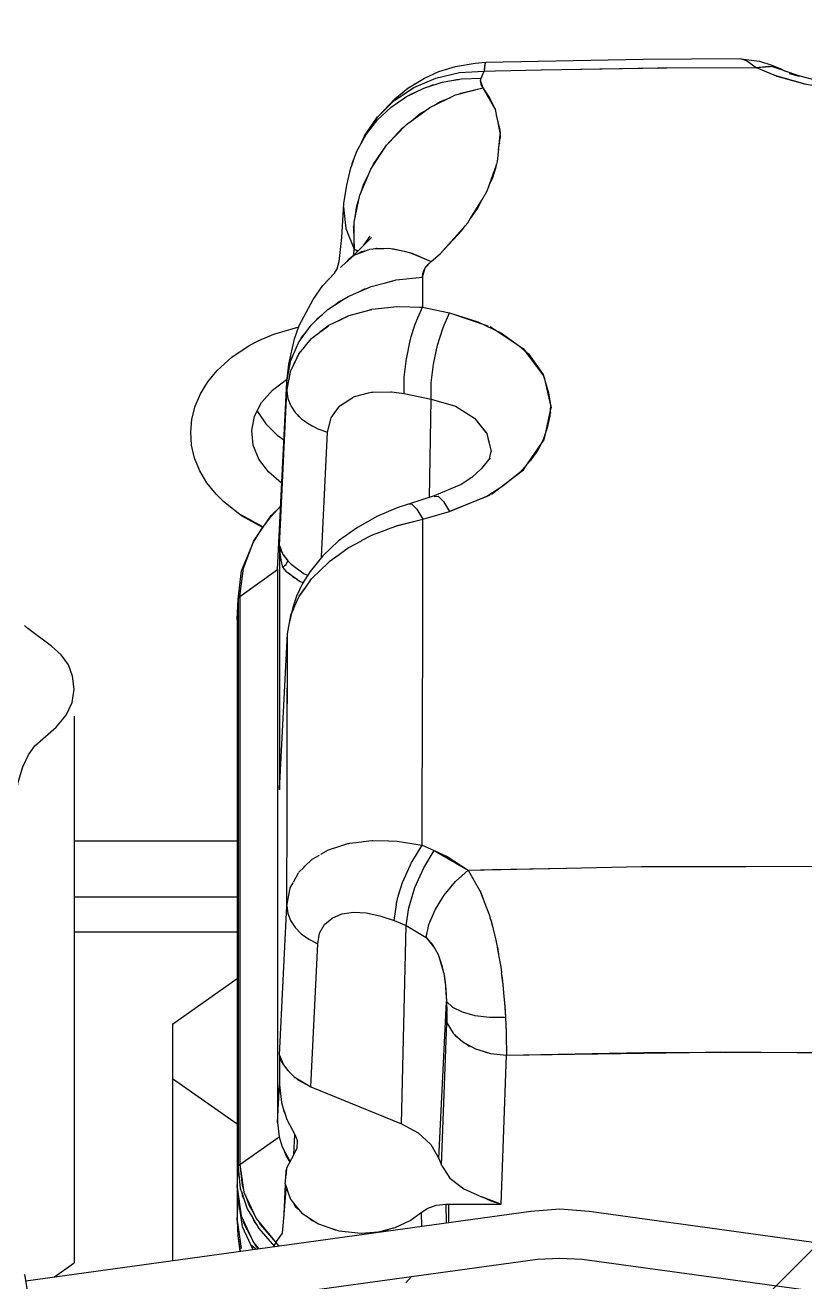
# Model space of a CAD drawing. Header units: millimetres. Extents: x 1084702 to 1166801, y 36632 to 124519.
# Drawn here: x 1102825.6 to 1102951.7, y 50461.6 to 50664.9 of the extents above; entities that cross this region are included whole.
import ezdxf

# ---------------------------------------------------------------- set-up
doc = ezdxf.new("R2010")
doc.units = ezdxf.units.MM
doc.header["$LTSCALE"] = 250
doc.layers.get('0').update_dxf_attribs({"color": 255})
doc.layers.add('%posline', color=240, linetype='Continuous')
doc.layers.add('%symbol', color=1, linetype='Continuous')
doc.styles.add('ROMANS', font='ROMANS.shx', dxfattribs={"height": 100})
doc.dimstyles.new('dott', dxfattribs={"dimscale": 100, "dimtxt": 150, "dimasz": 0.01, "dimexe": 0.5, "dimexo": 1, "dimgap": 1, "dimtad": 1, "dimdsep": 46, "dimtxsty": 'ROMANS', "dimcen": 1.5, "dimclrd": 1, "dimclre": 1, "dimclrt": 2, "dimazin": 2, "dimtfac": 1, "dimtmove": 2, "dimatfit": 3, "dimldrblk": 'DOT', "dimfxl": 1, "dimtvp": 100, "dimtolj": 1, "dimarcsym": 0})

# ---------------------------------------------------------------- blocks, each defined once
blk = doc.blocks.new('_Dot')
at = {"color": 0, "linetype": 'ByBlock', "lineweight": -2}
blk.add_line((-0.5, 0), (-1, 0), dxfattribs=at)
at = {"color": 0, "linetype": 'ByBlock', "const_width": 0.5}
blk.add_lwpolyline([(-0.25, 0, 1), (0.25, 0, 1)], format="xyb", close=True, dxfattribs=at)
blk = doc.blocks.new('GENERATOR-BORDE')
for p, q in [((-1943.95, 527.52), (-1943.87, 528.52)), ((-1943.95, 527.52), (-1943.89, 528.42)), ((-1943.89, 528.42), (-1943.87, 528.52)), ((-1943.87, 528.52), (-1943.86, 528.63)), ((-1943.86, 528.63), (-1943.75, 528.97)), ((-1943.85, 528.69), (-1943.81, 528.9)), ((-1943.81, 528.9), (-1943.77, 528.91)), ((-1943.75, 528.97), (-1918.31, 529.46)), ((-1918.31, 529.46), (-1902.66, 529.55)), ((-1902.66, 529.55), (-1901.91, 529.32)), ((-1902.54, 529.52), (-1899.52, 529.14)), ((-1901.92, 529.32), (-1901.65, 529.24)), ((-1901.91, 529.31), (-1901.6, 529.22)), ((-1901.65, 529.24), (-1901.62, 529.22)), ((-1901.6, 529.22), (-1900.07, 528.1)), ((-1899.52, 529.14), (-1897.52, 528.46)), ((-1897.52, 528.46), (-1896.18, 527.94)), ((-1955.37, 524.86), (-1951.82, 526.39)), ((-1955.37, 524.86), (-1951.83, 526.38)), ((-1951.82, 526.39), (-1947.99, 527.27)), ((-1951.82, 526.39), (-1951.81, 526.39)), ((-1951.81, 526.39), (-1947.99, 527.28)), ((-1947.99, 527.27), (-1944.02, 527.49)), ((-1947.99, 527.28), (-1944.08, 527.49)), ((-1947.99, 527.28), (-1947.99, 527.28)), ((-1947.71, 526.25), (-1944.52, 526.36)), ((-1944.64, 525.84), (-1944.52, 526.36)), ((-1944.64, 525.88), (-1944.52, 526.36)), ((-1944.52, 526.36), (-1944.02, 527.5)), ((-1944.52, 526.36), (-1944.02, 527.49)), ((-1944.04, 527.49), (-1944.02, 527.5)), ((-1944.02, 527.49), (-1943.95, 527.52)), ((-1944.02, 527.49), (-1943.95, 527.52)), ((-1943.95, 527.52), (-1942.18, 527.56)), ((-1942.18, 527.56), (-1934.8, 527.69)), ((-1934.83, 527.69), (-1918.39, 528)), ((-1934.66, 527.69), (-1915.97, 528.02)), ((-1918.39, 528), (-1915.92, 528.02)), ((-1915.95, 528.02), (-1914.47, 528.04)), ((-1914.47, 528.04), (-1900.07, 528.1)), ((-1900.15, 528.16), (-1900.07, 528.1)), ((-1900.07, 528.1), (-1898.06, 528.33)), ((-1900.07, 528.1), (-1897.1, 526.85)), ((-1900.06, 528.1), (-1900.06, 528.1)), ((-1900.06, 528.1), (-1896.91, 526.79)), ((-1900.05, 528.1), (-1897.79, 528.27)), ((-1898.06, 528.33), (-1897.79, 528.27)), ((-1897.79, 528.27), (-1897.57, 528.29)), ((-1897.57, 528.29), (-1897.12, 528.13)), ((-1897.12, 528.13), (-1895.69, 527.65)), ((-1897.12, 528.13), (-1896.18, 527.94)), ((-1897.1, 526.85), (-1892.17, 525.43)), ((-1896.88, 526.78), (-1896.69, 526.7)), ((-1896.69, 526.7), (-1892.25, 525.44)), ((-1896.18, 527.94), (-1895.69, 527.65)), ((-1895.69, 527.65), (-1895.33, 527.52)), ((-1894.7, 527.1), (-1893.08, 526.68)), ((-1958.55, 522.74), (-1955.38, 524.86)), ((-1958.54, 522.75), (-1955.37, 524.86)), ((-1956.56, 523.4), (-1953.79, 524.76)), ((-1955.37, 524.86), (-1955.37, 524.86)), ((-1953.79, 524.76), (-1950.83, 525.71)), ((-1952.9, 525.04), (-1952.33, 525.28)), ((-1952.33, 525.28), (-1951.72, 525.42)), ((-1950.83, 525.71), (-1947.71, 526.25)), ((-1949.27, 525.98), (-1948.5, 526.15)), ((-1948.64, 523.65), (-1944.26, 524.82)), ((-1948.5, 526.15), (-1948.16, 526.17)), ((-1947.78, 523.95), (-1944.26, 524.82)), ((-1945.13, 524.6), (-1945.04, 524.61)), ((-1944.64, 525.88), (-1944.26, 524.82)), ((-1944.64, 525.84), (-1944.55, 525.32)), ((-1944.55, 525.32), (-1944.26, 524.82)), ((-1944.26, 524.82), (-1943.14, 523.16)), ((-1944.26, 524.82), (-1942.36, 521.53)), ((-1944.17, 524.67), (-1944.16, 524.67)), ((-1944.03, 524.43), (-1944.01, 524.46)), ((-1892.25, 525.44), (-1890.97, 525.23)), ((-1961.24, 520.1), (-1958.55, 522.74)), ((-1961.24, 520.1), (-1958.55, 522.74)), ((-1959.06, 521.68), (-1956.56, 523.4)), ((-1958.55, 522.74), (-1958.54, 522.75)), ((-1956.16, 523.6), (-1955.89, 523.78)), ((-1955.89, 523.78), (-1955.18, 524.08)), ((-1952.81, 521.64), (-1948.64, 523.65)), ((-1952.14, 521.96), (-1951.18, 522.54)), ((-1951.18, 522.54), (-1949.48, 523.25)), ((-1950.99, 522.62), (-1950.52, 522.74)), ((-1948.26, 523.75), (-1947.78, 523.95)), ((-1943.16, 523.2), (-1943.14, 522.89)), ((-1943.14, 523.16), (-1942.39, 521.66)), ((-1943.1, 522.8), (-1942.96, 522.81)), ((-1943.1, 522.8), (-1942.96, 522.81)), ((-1961.26, 519.62), (-1959.06, 521.68)), ((-1956.59, 518.89), (-1952.81, 521.64)), ((-1955.83, 519.44), (-1954.37, 520.63)), ((-1954.37, 520.63), (-1953.41, 521.2)), ((-1954.25, 520.7), (-1953.95, 520.81)), ((-1942.39, 521.66), (-1942.35, 521.48)), ((-1942.34, 521.5), (-1942.26, 521.36)), ((-1942.26, 521.36), (-1942.02, 520.18)), ((-1942.07, 520.35), (-1941.5, 517.99)), ((-1963.37, 517.01), (-1961.24, 520.1)), ((-1963.37, 517.02), (-1961.25, 520.09)), ((-1963.37, 517.02), (-1961.43, 519.83)), ((-1963.1, 517.26), (-1961.26, 519.62)), ((-1962.18, 518.44), (-1961.75, 519.05)), ((-1961.75, 519.05), (-1961.52, 519.28)), ((-1961.24, 520.1), (-1961.24, 520.1)), ((-1959.82, 515.51), (-1956.59, 518.89)), ((-1959.82, 515.51), (-1957.28, 518.26)), ((-1957.28, 518.26), (-1956.86, 518.6)), ((-1941.93, 519.74), (-1941.47, 517.55)), ((-1964.12, 515.44), (-1963.1, 517.26)), ((-1963.88, 515.99), (-1963.37, 517.01)), ((-1963.88, 515.99), (-1963.54, 516.48)), ((-1963.84, 515.94), (-1963.72, 516.22)), ((-1963.84, 515.93), (-1963.72, 516.22)), ((-1963.37, 517.01), (-1963.37, 517.02)), ((-1941.68, 514.77), (-1941.41, 516.68)), ((-1941.63, 515.08), (-1941.44, 517.19)), ((-1941.5, 517.99), (-1941.46, 517.42)), ((-1941.45, 517.46), (-1941.43, 517.36)), ((-1941.45, 517.27), (-1941.41, 516.68)), ((-1941.44, 517.25), (-1941.43, 517.36)), ((-1965.07, 513.26), (-1964.55, 514.66)), ((-1964.55, 514.66), (-1964.12, 515.44)), ((-1964.12, 515.44), (-1963.88, 515.99)), ((-1962.37, 511.64), (-1959.82, 515.51)), ((-1961.92, 512.44), (-1959.82, 515.51)), ((-1941.84, 512.87), (-1941.65, 514.86)), ((-1941.56, 515.85), (-1941.54, 515.74)), ((-1965.58, 511.86), (-1965.44, 512.26)), ((-1965.44, 512.26), (-1965.07, 513.24)), ((-1965.44, 512.26), (-1965.37, 512.57)), ((-1965.37, 512.57), (-1965.07, 513.26)), ((-1962.15, 511.97), (-1961.92, 512.44)), ((-1943.1, 509.33), (-1942.02, 512.35)), ((-1942.07, 512.05), (-1942.01, 512.47)), ((-1941.99, 512.44), (-1941.84, 512.87)), ((-1964.14, 507.43), (-1962.37, 511.64)), ((-1963.53, 509.14), (-1962.73, 510.79)), ((-1943.24, 509.04), (-1942.63, 510.3)), ((-1942.63, 510.3), (-1942.07, 512.05)), ((-1963.86, 508.11), (-1963.53, 509.14)), ((-1943.57, 508.02), (-1943.18, 509.11)), ((-1965.05, 503.07), (-1964.14, 507.43)), ((-1964.61, 505.7), (-1964.29, 506.73)), ((-1946.16, 503.8), (-1944.42, 506.64)), ((-1945.03, 505.37), (-1944.4, 506.67)), ((-1944.4, 506.66), (-1943.57, 508.02)), ((-1966.78, 505.5), (-1966.78, 505.51)), ((-1966.78, 505.5), (-1966.78, 505.5)), ((-1966.78, 505.5), (-1966.41, 502.07)), ((-1966.78, 505.5), (-1966.78, 505.5)), ((-1966.78, 505.5), (-1966.41, 502.06)), ((-1964.87, 503.94), (-1964.61, 505.7)), ((-1946.25, 503.68), (-1945.03, 505.37)), ((-1966.48, 502.7), (-1966.48, 502.7)), ((-1966.41, 502.07), (-1966.41, 502.06)), ((-1966.41, 502.06), (-1965.06, 498.73)), ((-1966.41, 502.06), (-1965.06, 498.73)), ((-1965.13, 502.2), (-1965.05, 502.7)), ((-1965.13, 502.2), (-1965.06, 498.73)), ((-1965.06, 498.73), (-1965.05, 503.07)), ((-1951.13, 497.94), (-1946.67, 502.97)), ((-1947.66, 501.69), (-1947.1, 502.48)), ((-1946.67, 502.97), (-1946.21, 503.71)), ((-1963.48, 499.37), (-1962.48, 500.8)), ((-1963.48, 499.37), (-1962.25, 500.61)), ((-1951.13, 497.94), (-1947.66, 501.69)), ((-1965.11, 497.75), (-1965.06, 498.73)), ((-1965.11, 497.75), (-1965.06, 498.73)), ((-1965.06, 498.73), (-1964.46, 498.37)), ((-1965.06, 498.73), (-1964.41, 498.42)), ((-1965.03, 497.73), (-1964.48, 497.95)), ((-1964.96, 497.87), (-1963.48, 499.37)), ((-1964.48, 497.95), (-1963.03, 498.51)), ((-1964.48, 497.95), (-1963.82, 498.33)), ((-1963.82, 498.33), (-1963.03, 498.51)), ((-1963.69, 498.25), (-1963.63, 498.37)), ((-1963.35, 498.39), (-1963.34, 498.44)), ((-1963.03, 498.51), (-1962.49, 498.72)), ((-1962.49, 498.72), (-1961.99, 498.75)), ((-1961.99, 498.75), (-1961.41, 498.88)), ((-1961.99, 498.75), (-1960.24, 498.84)), ((-1961.61, 498.84), (-1961.54, 498.77)), ((-1961.52, 498.86), (-1961.42, 498.78)), ((-1961.41, 498.88), (-1960.24, 498.84)), ((-1960.26, 498.84), (-1960.26, 498.84)), ((-1960.24, 498.84), (-1959.48, 498.88)), ((-1959.48, 498.88), (-1959.1, 498.8)), ((-1959.1, 498.8), (-1956.98, 498.37)), ((-1959.1, 498.8), (-1958.68, 498.79)), ((-1958.87, 498.76), (-1958.79, 498.79)), ((-1958.68, 498.79), (-1956.98, 498.37)), ((-1956.98, 498.37), (-1956.14, 498.2)), ((-1956.14, 498.2), (-1955.94, 498.12)), ((-1955.94, 498.12), (-1952.61, 496.71)), ((-1955.94, 498.12), (-1955.71, 498.06)), ((-1955.71, 498.06), (-1952.61, 496.71)), ((-1952.61, 496.71), (-1951.13, 497.94)), ((-1952.61, 496.71), (-1951.13, 497.94)), ((-1967.27, 495.73), (-1967.01, 495.96)), ((-1967.01, 495.96), (-1965.03, 497.73)), ((-1966.42, 496.49), (-1965.84, 497.15)), ((-1965.84, 497.15), (-1964.96, 497.87)), ((-1965.84, 497.15), (-1965.37, 497.43)), ((-1953.54, 495.7), (-1952.61, 496.71)), ((-1953.49, 495.78), (-1953.1, 496.27)), ((-1953.1, 496.27), (-1952.61, 496.71)), ((-1958.24, 493.74), (-1954.01, 494.2)), ((-1954.01, 494.2), (-1953.57, 495.67)), ((-1954.01, 494.2), (-1953.95, 494.74)), ((-1954.01, 494.2), (-1953.99, 489.31)), ((-1954.01, 494.2), (-1953.99, 489.31)), ((-1953.95, 494.74), (-1953.78, 495.27)), ((-1953.86, 495.01), (-1953.78, 494.97)), ((-1953.86, 495.01), (-1953.78, 494.97)), ((-1953.78, 495.27), (-1953.49, 495.78)), ((-1953.57, 495.67), (-1953.54, 495.7)), ((-1964.42, 491.77), (-1962.87, 492.43)), ((-1964.42, 491.77), (-1963.39, 492.28)), ((-1963.39, 492.28), (-1962.87, 492.43)), ((-1962.87, 492.43), (-1962.29, 492.68)), ((-1962.29, 492.68), (-1959.97, 493.28)), ((-1959.97, 493.28), (-1958.55, 493.65)), ((-1959.97, 493.28), (-1958.83, 493.62)), ((-1958.83, 493.62), (-1958.55, 493.65)), ((-1958.55, 493.65), (-1958.24, 493.74)), ((-1968.22, 489.67), (-1966.8, 490.58)), ((-1968.22, 489.66), (-1967.48, 490.24)), ((-1967.48, 490.24), (-1966.79, 490.58)), ((-1966.8, 490.58), (-1966.01, 491.08)), ((-1966.01, 491.08), (-1964.42, 491.77)), ((-1971.35, 487.06), (-1970.17, 488.15)), ((-1970.91, 487.58), (-1970.17, 488.15)), ((-1970.17, 488.15), (-1969.29, 488.98)), ((-1969.29, 488.98), (-1968.22, 489.67)), ((-1967.49, 487.19), (-1966, 487.92)), ((-1967.31, 487.28), (-1965.93, 487.93)), ((-1966, 487.92), (-1965.93, 487.94)), ((-1965.93, 487.94), (-1965.86, 487.97)), ((-1965.86, 487.97), (-1963.83, 488.53)), ((-1963.84, 488.53), (-1962.27, 488.97)), ((-1963.71, 488.56), (-1962.21, 488.98)), ((-1962.27, 488.97), (-1962.21, 488.98)), ((-1962.21, 488.98), (-1962.16, 488.99)), ((-1962.16, 488.99), (-1959.61, 489.28)), ((-1959.61, 489.28), (-1958.22, 489.44)), ((-1959.55, 489.29), (-1958.19, 489.44)), ((-1958.22, 489.44), (-1958.19, 489.44)), ((-1958.19, 489.44), (-1958.16, 489.44)), ((-1958.16, 489.44), (-1953.99, 489.31)), ((-1954.92, 487.22), (-1953.99, 489.31)), ((-1954.41, 489.32), (-1953.99, 489.31)), ((-1953.99, 489.31), (-1949.61, 488.4)), ((-1953.99, 489.31), (-1949.61, 488.4)), ((-1950.66, 486.07), (-1949.61, 488.4)), ((-1950.66, 486.07), (-1949.61, 488.4)), ((-1949.61, 488.4), (-1943.45, 486.34)), ((-1972.87, 485.23), (-1972, 486.45)), ((-1972, 486.45), (-1971.35, 487.06)), ((-1971.35, 487.06), (-1970.91, 487.58)), ((-1970.62, 485.27), (-1969.28, 486.31)), ((-1970.42, 485.42), (-1969.21, 486.34)), ((-1969.28, 486.31), (-1969.2, 486.35)), ((-1969.21, 486.35), (-1969.14, 486.4)), ((-1969.14, 486.4), (-1967.43, 487.22)), ((-1966.83, 487.51), (-1966.81, 487.52)), ((-1966.83, 487.51), (-1966.81, 487.52)), ((-1955.8, 484.53), (-1955.44, 485.8)), ((-1955.44, 485.8), (-1955.16, 486.56)), ((-1955.16, 486.56), (-1955.03, 486.97)), ((-1955.03, 486.97), (-1954.92, 487.22)), ((-1951.56, 483.21), (-1950.66, 486.07)), ((-1951.56, 483.21), (-1950.66, 486.07)), ((-1943.08, 486.21), (-1942.96, 486.17)), ((-1942.96, 486.17), (-1942.94, 486.16)), ((-1942.87, 486.11), (-1937.71, 482.65)), ((-1974.04, 483.59), (-1973.72, 484.04)), ((-1973.72, 484.04), (-1972.87, 485.23)), ((-1973.72, 484.04), (-1973.53, 484.44)), ((-1973.53, 484.44), (-1972.87, 485.23)), ((-1973.13, 482.81), (-1971.99, 484.22)), ((-1972.97, 483.01), (-1971.94, 484.25)), ((-1971.99, 484.22), (-1971.93, 484.26)), ((-1971.93, 484.26), (-1971.89, 484.32)), ((-1971.89, 484.32), (-1970.57, 485.31)), ((-1956.54, 481.21), (-1955.97, 483.94)), ((-1955.97, 483.94), (-1955.93, 484.12)), ((-1955.93, 484.12), (-1955.8, 484.53)), ((-1975.26, 480.73), (-1974.8, 481.82)), ((-1975.22, 480.95), (-1974.8, 481.82)), ((-1974.87, 479.89), (-1974.04, 481.7)), ((-1974.8, 481.82), (-1974.04, 483.59)), ((-1974.79, 480.07), (-1974.01, 481.74)), ((-1974.04, 481.7), (-1974, 481.74)), ((-1974, 481.74), (-1973.98, 481.79)), ((-1973.98, 481.79), (-1973.09, 482.86)), ((-1952.22, 480.13), (-1951.56, 483.21)), ((-1952.22, 480.13), (-1951.56, 483.21)), ((-1938.29, 483.04), (-1936.88, 481.79)), ((-1937.71, 482.65), (-1937.45, 482.31)), ((-1937.44, 482.28), (-1934.43, 478.25)), ((-1937.06, 481.78), (-1936.87, 481.78)), ((-1937.06, 481.78), (-1936.87, 481.78)), ((-1936.88, 481.79), (-1934.5, 478.44)), ((-1975.91, 477.26), (-1975.36, 480.49)), ((-1975.91, 477.26), (-1975.62, 480.1)), ((-1975.36, 480.49), (-1975.26, 480.73)), ((-1975.34, 478.91), (-1974.85, 479.94)), ((-1975.26, 480.73), (-1975.22, 480.95)), ((-1956.88, 478.45), (-1956.63, 480.6)), ((-1956.63, 480.6), (-1956.58, 481.03)), ((-1956.58, 481.03), (-1956.54, 481.21)), ((-1952.58, 477.12), (-1952.22, 480.13)), ((-1952.58, 477.12), (-1952.22, 480.13)), ((-1975.9, 475.77), (-1975.35, 478.87)), ((-1975.9, 475.77), (-1975.36, 478.85)), ((-1975.36, 478.85), (-1975.35, 478.87)), ((-1975.35, 478.88), (-1975.34, 478.91)), ((-1956.94, 475.37), (-1956.93, 477.73)), ((-1956.93, 478.01), (-1956.88, 478.45)), ((-1956.93, 477.73), (-1956.93, 478.01)), ((-1934.5, 478.44), (-1934.43, 478.25)), ((-1934.43, 478.25), (-1934.35, 478.14)), ((-1934.35, 478.14), (-1934.27, 477.78)), ((-1934.26, 477.75), (-1933.33, 473.63)), ((-1977.41, 446.89), (-1975.91, 477.26)), ((-1977.41, 446.89), (-1975.91, 477.26)), ((-1977.11, 450.77), (-1975.9, 475.77)), ((-1977.11, 450.77), (-1975.9, 475.77)), ((-1975.91, 477.26), (-1975.9, 475.77)), ((-1975.91, 477.26), (-1975.9, 475.77)), ((-1975.9, 475.77), (-1975.75, 474.57)), ((-1962.7, 475.49), (-1962.31, 475.59)), ((-1962.31, 475.59), (-1962.02, 475.6)), ((-1962.02, 475.6), (-1959.13, 475.67)), ((-1959.13, 475.67), (-1959.02, 475.67)), ((-1959.02, 475.67), (-1956.94, 475.37)), ((-1952.6, 474.48), (-1952.58, 477.12)), ((-1952.6, 474.48), (-1952.58, 477.12)), ((-1933.83, 475.83), (-1933.62, 475.83)), ((-1933.83, 475.83), (-1933.62, 475.83)), ((-1975.75, 474.57), (-1975.3, 473.39)), ((-1975.48, 473.86), (-1975.44, 473.68)), ((-1975.44, 473.68), (-1975.37, 473.59)), ((-1967.21, 473.48), (-1965.27, 474.73)), ((-1965.27, 474.73), (-1965.15, 474.81)), ((-1965.15, 474.81), (-1964.77, 474.92)), ((-1964.77, 474.92), (-1962.7, 475.49)), ((-1956.94, 475.37), (-1952.6, 474.48)), ((-1956.94, 475.37), (-1952.6, 474.48)), ((-1952.86, 458.5), (-1952.6, 474.48)), ((-1952.6, 474.48), (-1948.67, 473.32)), ((-1952.6, 474.48), (-1952.59, 474.48)), ((-1933.31, 473.58), (-1933.2, 473.06)), ((-1975.3, 473.39), (-1974.56, 472.29)), ((-1974.56, 472.29), (-1973.56, 471.28)), ((-1974.2, 471.93), (-1974.09, 471.77)), ((-1974.09, 471.77), (-1973.92, 471.64)), ((-1968.76, 471.46), (-1968.56, 471.74)), ((-1968.56, 471.74), (-1967.55, 473.11)), ((-1967.55, 473.11), (-1967.34, 473.39)), ((-1967.34, 473.39), (-1967.21, 473.48)), ((-1948.67, 473.32), (-1945.57, 471.41)), ((-1948.67, 473.32), (-1947.61, 472.67)), ((-1934.29, 468.09), (-1933.29, 472.65)), ((-1933.33, 472.45), (-1933.27, 472.18)), ((-1933.28, 472.68), (-1933.2, 473.06)), ((-1973.56, 471.28), (-1972.33, 470.4)), ((-1972.33, 470.4), (-1970.9, 469.67)), ((-1972.09, 470.28), (-1971.99, 470.2)), ((-1971.99, 470.2), (-1971.76, 470.11)), ((-1970.9, 469.67), (-1969.33, 469.13)), ((-1969.33, 469.13), (-1968.82, 471.21)), ((-1968.82, 471.21), (-1968.76, 471.46)), ((-1945.58, 471.41), (-1943.73, 469.07)), ((-1945.57, 471.41), (-1943.59, 468.89)), ((-1970.3, 448.94), (-1969.33, 469.13)), ((-1943.59, 468.89), (-1942.9, 466)), ((-1943.59, 468.89), (-1943.25, 467.45)), ((-1937.29, 463.62), (-1934.36, 467.84)), ((-1934.36, 467.84), (-1934.34, 467.87)), ((-1934.34, 467.87), (-1934.3, 468.06)), ((-1943.17, 464.8), (-1942.9, 466)), ((-1937.68, 463.05), (-1937.3, 463.61)), ((-1942.86, 459.12), (-1937.68, 463.05)), ((-1956.44, 457.47), (-1955.79, 457.51)), ((-1956.44, 457.47), (-1955.79, 457.51)), ((-1955.79, 457.51), (-1954.93, 456.67)), ((-1955.79, 457.51), (-1954.93, 456.67)), ((-1952.12, 458.71), (-1951.46, 458.76)), ((-1952.12, 458.71), (-1951.46, 458.76)), ((-1951.46, 458.76), (-1950.59, 457.92)), ((-1951.46, 458.76), (-1950.59, 457.92)), ((-1950.59, 457.92), (-1949.6, 456.29)), ((-1950.59, 457.92), (-1949.6, 456.29)), ((-1949.6, 456.29), (-1943.06, 459.01)), ((-1983.9, 456.06), (-1979.76, 453.83)), ((-1981.24, 451.53), (-1978.44, 455.66)), ((-1981.24, 451.53), (-1978.44, 455.66)), ((-1978.44, 455.66), (-1976.9, 457.16)), ((-1978.44, 455.66), (-1976.9, 457.16)), ((-1954.93, 456.67), (-1953.93, 455.03)), ((-1954.93, 456.67), (-1953.93, 455.03)), ((-1953.93, 455.03), (-1949.6, 456.29)), ((-1953.93, 455.03), (-1949.6, 456.29)), ((-1962.09, 452.5), (-1959.59, 453.45)), ((-1959.63, 453.43), (-1958.16, 453.99)), ((-1958.16, 453.99), (-1958.12, 454)), ((-1958.12, 454), (-1953.93, 455.03)), ((-1958.12, 454), (-1958.09, 454.02)), ((-1958.09, 454.02), (-1953.93, 455.03)), ((-1953.93, 451.33), (-1953.93, 455.03)), ((-1982.95, 447.12), (-1981.24, 451.53)), ((-1982.95, 447.12), (-1981.24, 451.53)), ((-1965.79, 450.54), (-1963.84, 451.57)), ((-1963.84, 451.58), (-1962.21, 452.45)), ((-1962.21, 452.45), (-1962.14, 452.47)), ((-1962.15, 452.47), (-1962.09, 452.5)), ((-1953.93, 450.05), (-1953.93, 451.33)), ((-1977.11, 450.77), (-1976.61, 449.44)), ((-1977.11, 450.77), (-1977.05, 449.63)), ((-1977.11, 450.77), (-1976.94, 450.06)), ((-1977.11, 450.77), (-1977.11, 411.29)), ((-1977.05, 449.63), (-1976.88, 448.48)), ((-1976.98, 450.23), (-1976.96, 450.38)), ((-1976.98, 450.23), (-1976.96, 450.38)), ((-1976.94, 450.06), (-1976.64, 449.53)), ((-1976.61, 449.44), (-1976.55, 449.36)), ((-1976.55, 449.36), (-1976.5, 449.28)), ((-1976.53, 449.33), (-1975.74, 448.3)), ((-1976.5, 449.28), (-1975.74, 448.3)), ((-1969.08, 448.18), (-1967.47, 449.33)), ((-1967.49, 449.32), (-1965.94, 450.45)), ((-1965.94, 450.45), (-1965.86, 450.49)), ((-1965.86, 450.49), (-1965.79, 450.54)), ((-1953.94, 446.24), (-1953.93, 450.06)), ((-1983.53, 442.56), (-1982.95, 447.12)), ((-1983.53, 442.56), (-1982.95, 447.12)), ((-1976.88, 448.48), (-1976.61, 447.27)), ((-1976.61, 447.27), (-1976.01, 447.71)), ((-1976.61, 447.27), (-1976.01, 447.71)), ((-1976.61, 447.27), (-1976.07, 446.67)), ((-1976.01, 447.71), (-1975.74, 448.3)), ((-1976.01, 447.71), (-1975.74, 448.3)), ((-1975.74, 448.3), (-1975.25, 447.76)), ((-1975.74, 448.3), (-1975.25, 447.76)), ((-1975.25, 447.76), (-1973.15, 446.2)), ((-1975.25, 447.76), (-1973.15, 446.2)), ((-1970.6, 446.69), (-1969.21, 448.07)), ((-1969.21, 448.07), (-1969.14, 448.12)), ((-1969.14, 448.12), (-1969.08, 448.18)), ((-1983.82, 442.09), (-1983.24, 446.68)), ((-1983.82, 442.09), (-1983.24, 446.68)), ((-1983.53, 442.56), (-1977.41, 446.89)), ((-1983.53, 442.56), (-1977.41, 446.89)), ((-1977.41, 446.89), (-1977.41, 357.48)), ((-1977.41, 446.89), (-1977.41, 357.48)), ((-1976.07, 446.67), (-1973.76, 444.96)), ((-1975.57, 446.3), (-1974.9, 445.68)), ((-1974.9, 445.68), (-1974.27, 445.35)), ((-1974.48, 445.46), (-1974.48, 445.5)), ((-1973.15, 446.2), (-1972.55, 445.97)), ((-1973.15, 446.2), (-1972.55, 445.97)), ((-1973.08, 443.75), (-1971.92, 445.39)), ((-1971.92, 445.39), (-1971.86, 445.44)), ((-1971.86, 445.44), (-1971.82, 445.49)), ((-1971.82, 445.49), (-1970.58, 446.71)), ((-1953.95, 441.28), (-1953.94, 446.24)), ((-1953.94, 445.84), (-1953.94, 446.76)), ((-1973.94, 442.54), (-1973.12, 443.69)), ((-1973.92, 442.58), (-1973.07, 443.77)), ((-1973.76, 444.96), (-1973.31, 444.79)), ((-1983.98, 438.83), (-1983.82, 442.09)), ((-1983.98, 438.83), (-1983.82, 442.09)), ((-1983.82, 442.09), (-1983.53, 442.56)), ((-1983.82, 442.09), (-1983.74, 442.35)), ((-1983.82, 442.09), (-1983.82, 350.21)), ((-1983.82, 442.09), (-1983.82, 350.21)), ((-1983.74, 442.35), (-1983.53, 442.56)), ((-1983.53, 442.56), (-1983.53, 350.69)), ((-1983.53, 442.56), (-1983.53, 350.69)), ((-1974.83, 440.53), (-1973.97, 442.5)), ((-1973.97, 442.5), (-1973.94, 442.54)), ((-1973.94, 442.54), (-1973.92, 442.58)), ((-1953.95, 434.76), (-1953.94, 441.3)), ((-1975.83, 436.49), (-1975.29, 439.5)), ((-1975.29, 439.5), (-1975.28, 439.52)), ((-1975.28, 439.52), (-1974.88, 440.43)), ((-1975.28, 439.52), (-1975.27, 439.54)), ((-1975.27, 439.54), (-1974.81, 440.58)), ((-1983.98, 438.83), (-1983.98, 346.96)), ((-1983.98, 438.83), (-1983.98, 346.96)), ((-1977.11, 411.29), (-1975.83, 436.49)), ((-1977.11, 411.29), (-1975.83, 436.49)), ((-1975.87, 414.49), (-1975.83, 435.79)), ((-1975.85, 419.76), (-1975.83, 435.79)), ((-1975.83, 435.79), (-1975.83, 436.49)), ((-1953.96, 430.94), (-1953.95, 434.76)), ((-1953.97, 427.75), (-1953.96, 430.95)), ((-1953.98, 423.24), (-1953.97, 427.75)), ((-1953.97, 426.94), (-1953.97, 428.32)), ((-2010.33, 423.17), (-2010.33, 334.78)), ((-1954, 417.68), (-1953.98, 423.26)), ((-1954.02, 412.05), (-1954, 417.68)), ((-1975.86, 415.56), (-1975.86, 415.56)), ((-1977.11, 411.29), (-1977.05, 412.73)), ((-1977.05, 412.73), (-1977.02, 412.95)), ((-1975.87, 411.92), (-1975.87, 414.49)), ((-1975.88, 408.15), (-1975.87, 411.92)), ((-1954.06, 402.31), (-1954.02, 412.07)), ((-1975.94, 392.52), (-1975.88, 408.15)), ((-2010.33, 403.03), (-1983.98, 403.03)), ((-1967.53, 402.1), (-1966.05, 402.59)), ((-1966.05, 402.59), (-1965.88, 402.61)), ((-1965.88, 402.61), (-1965.73, 402.66)), ((-1965.73, 402.66), (-1963.83, 402.89)), ((-1963.85, 402.88), (-1963.61, 402.91)), ((-1963.61, 402.91), (-1962.2, 403.08)), ((-1962.18, 403.09), (-1962.04, 403.1)), ((-1962.04, 403.1), (-1959.5, 403.02)), ((-1959.5, 403.02), (-1959.42, 403.02)), ((-1959.42, 403.02), (-1958.11, 402.98)), ((-1958.11, 402.98), (-1954.06, 402.31)), ((-1971.83, 400.06), (-1970.65, 400.73)), ((-1970.42, 400.86), (-1969.19, 401.56)), ((-1969.17, 401.57), (-1969.04, 401.64)), ((-1969.04, 401.64), (-1967.51, 402.11)), ((-1955.57, 399.83), (-1954.06, 402.31)), ((-1954.06, 402.31), (-1952.09, 401.48)), ((-1954.06, 402.31), (-1954.06, 402.31)), ((-1954.06, 402.31), (-1952.09, 401.48)), ((-1953.8, 398.69), (-1952.09, 401.48)), ((-1953.8, 398.69), (-1952.09, 401.48)), ((-1952.09, 401.48), (-1950.03, 400.5)), ((-1952.09, 401.48), (-1946.63, 398.28)), ((-1950.03, 400.5), (-1946.63, 398.28)), ((-1973.97, 397.96), (-1973.13, 398.78)), ((-1973.18, 398.74), (-1972.99, 398.92)), ((-1972.99, 398.92), (-1971.93, 399.96)), ((-1972.92, 398.99), (-1972.92, 399)), ((-1972.92, 399), (-1972.92, 399)), ((-1971.91, 399.98), (-1971.83, 400.06)), ((-1957.2, 396.29), (-1955.92, 399.16)), ((-1955.92, 399.16), (-1955.76, 399.52)), ((-1955.76, 399.52), (-1955.57, 399.83)), ((-1955.23, 395.47), (-1953.8, 398.69)), ((-1955.23, 395.47), (-1953.8, 398.69)), ((-1946.63, 398.28), (-1930.84, 398.61)), ((-1946.63, 398.28), (-1942.68, 398.39)), ((-1942.68, 398.39), (-1930.66, 398.61)), ((-1930.69, 398.61), (-1918.6, 398.86)), ((-1918.6, 398.86), (-1916.63, 398.87)), ((-1916.64, 398.87), (-1914.64, 398.9)), ((-1916.62, 398.87), (-1901.87, 398.9)), ((-1914.64, 398.9), (-1901.7, 398.9)), ((-1901.71, 398.9), (-1890.14, 398.93)), ((-1974.84, 396.37), (-1974.02, 397.88)), ((-1974.01, 397.89), (-1973.97, 397.96)), ((-1950.47, 394.26), (-1948.65, 396.45)), ((-1948.65, 396.45), (-1946.63, 398.28)), ((-1946.63, 398.27), (-1946.63, 398.28)), ((-1946.63, 398.28), (-1944.7, 394.97)), ((-1975.94, 392.52), (-1975.38, 395.36)), ((-1975.39, 395.33), (-1975.37, 395.36)), ((-1975.37, 395.41), (-1974.91, 396.24)), ((-1975.37, 395.37), (-1975.37, 395.41)), ((-1957.91, 394.09), (-1957.2, 396.29)), ((-1956.22, 392.21), (-1955.23, 395.47)), ((-1956.22, 392.21), (-1955.23, 395.47)), ((-1949.56, 395.35), (-1949.13, 395.93)), ((-1949.13, 395.93), (-1948.91, 396.13)), ((-1944.7, 394.97), (-1944.58, 394.66)), ((-1944.6, 394.66), (-1944.46, 394.41)), ((-1944.55, 394.57), (-1944.13, 393.51)), ((-1944.46, 394.41), (-1944.01, 393.17)), ((-2010.33, 393.99), (-1983.98, 393.99)), ((-1977.11, 368.35), (-1975.94, 392.52)), ((-1977.11, 368.35), (-1975.94, 392.52)), ((-1975.94, 392.52), (-1975.78, 391.31)), ((-1958.58, 390.13), (-1958.22, 392.7)), ((-1958.22, 392.7), (-1958.18, 393.03)), ((-1958.18, 393.03), (-1958.07, 393.39)), ((-1958.07, 393.39), (-1957.91, 394.09)), ((-1951.95, 391.89), (-1950.47, 394.26)), ((-1951.5, 392.6), (-1951.26, 393.09)), ((-1951.26, 393.09), (-1950.91, 393.54)), ((-1944.01, 393.19), (-1943.2, 391.13)), ((-1975.78, 391.31), (-1975.33, 390.14)), ((-1969.83, 389.48), (-1968.62, 390.53)), ((-1968.62, 390.53), (-1967.04, 391.21)), ((-1967.04, 391.21), (-1965.17, 391.49)), ((-1965.17, 391.49), (-1963.09, 391.4)), ((-1963.09, 391.4), (-1960.87, 390.93)), ((-1960.87, 390.93), (-1958.58, 390.13)), ((-1956.63, 389.32), (-1956.22, 392.21)), ((-1956.63, 389.32), (-1956.22, 392.21)), ((-1952.96, 389.53), (-1951.95, 391.89)), ((-1952.75, 390.11), (-1952.45, 390.71)), ((-1943.2, 391.13), (-1943.06, 390.57)), ((-1943.08, 390.58), (-1942.9, 390.09)), ((-1943.01, 390.39), (-1942.67, 389.09)), ((-2010.33, 388.34), (-1983.98, 388.34)), ((-1975.33, 390.14), (-1974.6, 389.02)), ((-1974.6, 389.02), (-1973.6, 388.01)), ((-1970.62, 388.08), (-1969.83, 389.48)), ((-1958.58, 390.13), (-1956.63, 389.32)), ((-1958.58, 390.13), (-1956.63, 389.32)), ((-1957.4, 357.29), (-1956.63, 389.32)), ((-1957.4, 357.29), (-1956.63, 389.32)), ((-1956.63, 389.32), (-1953.42, 387.38)), ((-1953.42, 387.38), (-1952.96, 389.53)), ((-1952.81, 389.87), (-1952.75, 390.11)), ((-1942.9, 390.09), (-1942.58, 388.73)), ((-1942.58, 388.75), (-1942.11, 386.97)), ((-1973.6, 388.01), (-1972.37, 387.13)), ((-1972.37, 387.13), (-1970.94, 386.4)), ((-1972.06, 363.27), (-1970.94, 386.4)), ((-1972.06, 363.27), (-1970.94, 386.4)), ((-1970.94, 386.4), (-1970.62, 388.08)), ((-1953.42, 387.38), (-1953.42, 387.38)), ((-1953.42, 387.38), (-1952, 385.65)), ((-1953.42, 387.38), (-1952.3, 386.17)), ((-1952.3, 386.17), (-1952.03, 385.68)), ((-1942.11, 386.97), (-1941.97, 386.19)), ((-1941.99, 386.2), (-1941.83, 385.51)), ((-1952.01, 385.65), (-1951.45, 384.66)), ((-1951.58, 384.89), (-1951.4, 384.5)), ((-1951.45, 384.66), (-1950.85, 382.9)), ((-1951.29, 384.18), (-1950.61, 381.77)), ((-1941.92, 385.92), (-1941.68, 384.55)), ((-1941.83, 385.51), (-1941.64, 384.25)), ((-1941.63, 384.26), (-1941.35, 382.68)), ((-1950.85, 382.9), (-1950.63, 381.85)), ((-1941.35, 382.68), (-1941.24, 381.7)), ((-1994.39, 373.39), (-1983.98, 380.75)), ((-1950.62, 381.8), (-1950.45, 380.99)), ((-1950.51, 381.26), (-1950.32, 379.91)), ((-1950.45, 380.99), (-1950.35, 380.14)), ((-1950.34, 380.05), (-1950.23, 379.03)), ((-1941.25, 381.71), (-1941.13, 380.85)), ((-1941.2, 381.37), (-1941.05, 380.02)), ((-1941.13, 380.85), (-1941.03, 379.79)), ((-1950.26, 379.28), (-1950.13, 377.08)), ((-1950.23, 379.03), (-1950.13, 377.08)), ((-1941.02, 379.79), (-1940.87, 378.48)), ((-1940.87, 378.48), (-1940.79, 377.3)), ((-1951.33, 351.69), (-1950.13, 377.08)), ((-1951.33, 351.69), (-1950.13, 377.08)), ((-1950.13, 377.08), (-1949.15, 376.14)), ((-1950.13, 377.08), (-1949.15, 376.14)), ((-1950.13, 377.08), (-1950.05, 375.45)), ((-1950.13, 377.08), (-1950.06, 373.61)), ((-1949.15, 376.14), (-1947.58, 375.36)), ((-1949.15, 376.14), (-1947.58, 375.36)), ((-1940.8, 377.31), (-1940.7, 376.32)), ((-1940.76, 376.89), (-1940.59, 374.51)), ((-1940.7, 376.32), (-1940.59, 374.51)), ((-1950.06, 373.61), (-1950.05, 375.45)), ((-1947.58, 375.36), (-1945.54, 374.81)), ((-1947.58, 375.36), (-1945.54, 374.81)), ((-1945.54, 374.81), (-1943.15, 374.52)), ((-1945.54, 374.81), (-1943.15, 374.52)), ((-1943.15, 374.52), (-1940.59, 374.51)), ((-1943.15, 374.52), (-1940.59, 374.51)), ((-1940.59, 374.51), (-1940.48, 372.1)), ((-1940.58, 374.44), (-1940.48, 372.03)), ((-1994.39, 373.39), (-1994.39, 364.6)), ((-1950.9, 350.57), (-1950.06, 373.61)), ((-1950.9, 350.57), (-1950.06, 373.61)), ((-1950.06, 373.61), (-1949.06, 371.95)), ((-1950.06, 373.61), (-1950.05, 373.6)), ((-1949.06, 371.95), (-1948.83, 371.74)), ((-1940.48, 372.1), (-1940.48, 371.92)), ((-1940.47, 371.92), (-1940.46, 371.63)), ((-1948.83, 371.74), (-1948.26, 371.23)), ((-1948.83, 371.74), (-1948.71, 371.57)), ((-1948.71, 371.57), (-1948.26, 371.23)), ((-1948.26, 371.23), (-1947.47, 370.51)), ((-1947.47, 370.51), (-1946.84, 370.17)), ((-1946.84, 370.17), (-1946.02, 369.73)), ((-1946.84, 370.17), (-1946.48, 369.9)), ((-1946.48, 369.9), (-1946.02, 369.73)), ((-1940.46, 371.63), (-1940.4, 368.38)), ((-1977.11, 368.35), (-1976.48, 366.83)), ((-1977.11, 368.35), (-1977.11, 363.57)), ((-1977.11, 368.35), (-1976.94, 367.64)), ((-1977.11, 368.35), (-1977.11, 363.57)), ((-1977, 368.08), (-1977, 367.87)), ((-1977, 368.08), (-1977, 367.87)), ((-1946.02, 369.73), (-1945.4, 369.39)), ((-1945.4, 369.39), (-1944.19, 369.02)), ((-1944.19, 369.02), (-1943.34, 368.76)), ((-1944.19, 369.02), (-1943.61, 368.8)), ((-1943.61, 368.8), (-1943.34, 368.76)), ((-1943.34, 368.76), (-1942.99, 368.66)), ((-1942.99, 368.66), (-1940.4, 368.38)), ((-1941.28, 344.27), (-1940.4, 368.38)), ((-1941.28, 344.27), (-1940.4, 368.38)), ((-1940.4, 368.38), (-1910.87, 368.82)), ((-1940.4, 368.38), (-1918.24, 368.8)), ((-1918.24, 368.8), (-1890.35, 368.87)), ((-1910.87, 368.82), (-1905.75, 368.9)), ((-1905.75, 368.9), (-1899.25, 368.85)), ((-1899.25, 368.85), (-1873.23, 368.65)), ((-1976.94, 367.64), (-1976.5, 366.85)), ((-1976.5, 366.85), (-1976.47, 366.82)), ((-1976.47, 366.81), (-1976.46, 366.8)), ((-1976.46, 366.8), (-1975.74, 365.88)), ((-1975.74, 365.88), (-1974.72, 364.85)), ((-1994.39, 364.6), (-1983.98, 357.25)), ((-1994.39, 364.6), (-1994.39, 335.16)), ((-1974.72, 364.85), (-1972.06, 363.27)), ((-1974.45, 364.69), (-1974.13, 364.39)), ((-1974.26, 364.51), (-1974.26, 364.57)), ((-1974.13, 364.39), (-1972.06, 363.27)), ((-1973.88, 364.35), (-1973.86, 364.24)), ((-1973.71, 364.25), (-1973.71, 364.16)), ((-1973.71, 364.25), (-1973.71, 364.16)), ((-1973.67, 364.23), (-1973.67, 364.14)), ((-1973.67, 364.23), (-1973.67, 364.14)), ((-1977.41, 357.48), (-1977.11, 363.57)), ((-1977.41, 357.48), (-1977.11, 363.57)), ((-1977.11, 363.57), (-1976.81, 360.74)), ((-1972.06, 363.27), (-1957.4, 357.29)), ((-1972.06, 363.27), (-1957.4, 357.29)), ((-1976.81, 360.74), (-1976.5, 359.75)), ((-1976.5, 359.75), (-1976.42, 359.28)), ((-1976.5, 359.75), (-1976.2, 358.81)), ((-1976.42, 359.28), (-1976.2, 358.81)), ((-1976.2, 358.81), (-1975.94, 357.98)), ((-1975.94, 357.98), (-1974.62, 355.53)), ((-1977.41, 357.48), (-1977.18, 355.18)), ((-1977.41, 357.48), (-1977.18, 355.18)), ((-1957.4, 357.29), (-1954.7, 355.82)), ((-1957.4, 357.29), (-1954.7, 355.82)), ((-1954.7, 355.82), (-1952.63, 353.91)), ((-1954.7, 355.82), (-1952.63, 353.91)), ((-1983.53, 350.69), (-1977.18, 355.18)), ((-1983.53, 350.69), (-1977.18, 355.18)), ((-1977.18, 355.18), (-1976.7, 353.54)), ((-1974.79, 352.32), (-1974.62, 355.53)), ((-1974.79, 352.32), (-1974.62, 355.53)), ((-1974.62, 355.53), (-1974.21, 354.49)), ((-1974.62, 355.53), (-1974.21, 354.49)), ((-1974.27, 353.38), (-1974.21, 354.49)), ((-1974.25, 353.41), (-1974.21, 354.49)), ((-1952.63, 353.91), (-1951.33, 351.69)), ((-1952.63, 353.91), (-1951.33, 351.69)), ((-1976.7, 353.54), (-1975.41, 351.14)), ((-1976.37, 352.93), (-1976.09, 352.14)), ((-1976.09, 352.14), (-1975.44, 351.08)), ((-1975.92, 350.16), (-1974.76, 352.39)), ((-1974.76, 352.39), (-1974.25, 353.41)), ((-1974.76, 352.39), (-1974.25, 353.41)), ((-1974.76, 352.39), (-1974.63, 352.58)), ((-1974.76, 352.38), (-1974.76, 352.39)), ((-1951.33, 351.69), (-1950.9, 350.57)), ((-1951.33, 351.69), (-1950.9, 350.57)), ((-1983.98, 346.96), (-1983.82, 350.21)), ((-1983.98, 346.96), (-1983.82, 350.21)), ((-1983.82, 350.21), (-1983.74, 350.47)), ((-1983.82, 350.21), (-1983.45, 346.82)), ((-1983.74, 350.47), (-1983.53, 350.69)), ((-1983.53, 350.69), (-1983.16, 347.33)), ((-1983.53, 350.69), (-1982.87, 346.22)), ((-1976.1, 348.4), (-1976.03, 349.79)), ((-1976.03, 349.79), (-1975.94, 349.97)), ((-1976.03, 349.09), (-1975.94, 349.97)), ((-1976.03, 349.79), (-1976.03, 349.09)), ((-1975.94, 349.97), (-1975.92, 350.16)), ((-1950.9, 350.57), (-1949.58, 348.49)), ((-1976.18, 347.59), (-1976.03, 349.09)), ((-1976.18, 347.59), (-1976.03, 347.14)), ((-1949.58, 348.49), (-1947.33, 346.78)), ((-1983.98, 346.96), (-1983.98, 341.65)), ((-1983.98, 346.96), (-1983.98, 341.65)), ((-1983.98, 346.96), (-1983.86, 345.02)), ((-1983.98, 346.96), (-1983.31, 342.42)), ((-1983.45, 346.82), (-1983.22, 346.16)), ((-1983.22, 346.16), (-1983.15, 345.7)), ((-1983.22, 346.16), (-1982.82, 344.98)), ((-1983.16, 347.33), (-1982.93, 346.67)), ((-1983.15, 345.7), (-1982.82, 344.98)), ((-1982.87, 346.22), (-1980.9, 341.95)), ((-1982.54, 345.51), (-1982.04, 344.05)), ((-1976.38, 342.62), (-1976.14, 347.48)), ((-1976.38, 342.62), (-1976.03, 346.77)), ((-1976.03, 347.14), (-1976.03, 346.77)), ((-1976.03, 347.14), (-1975.69, 346.11)), ((-1976.03, 346.77), (-1975.69, 346.11)), ((-1975.69, 346.11), (-1975.35, 345.07)), ((-1947.33, 346.78), (-1946.21, 346.25)), ((-1946.21, 346.25), (-1944.58, 345.54)), ((-1944.58, 345.54), (-1944.52, 345.52)), ((-1944.51, 345.5), (-1944.47, 345.48)), ((-1983.98, 341.65), (-1983.82, 344.87)), ((-1983.98, 341.65), (-1983.82, 344.87)), ((-1983.86, 345.02), (-1983.46, 343.43)), ((-1983.67, 344.27), (-1983.14, 340.68)), ((-1982.82, 344.98), (-1982.32, 343.51)), ((-1982.32, 343.51), (-1981.5, 342.11)), ((-1982.04, 344.05), (-1981.23, 342.67)), ((-1975.35, 345.07), (-1974.83, 344.44)), ((-1974.83, 344.44), (-1974.57, 343.93)), ((-1974.83, 344.44), (-1974.05, 343.49)), ((-1974.57, 343.93), (-1974.05, 343.49)), ((-1974.05, 343.49), (-1973.51, 342.84)), ((-1954.23, 342.92), (-1953.12, 343.66)), ((-1954.23, 342.92), (-1953.12, 343.66)), ((-1953.12, 343.66), (-1951.74, 344.12)), ((-1953.12, 343.66), (-1951.74, 344.12)), ((-1951.74, 344.12), (-1950.22, 344.27)), ((-1951.74, 344.12), (-1950.22, 344.27)), ((-1950.22, 344.27), (-1949.81, 344.27)), ((-1950.22, 344.27), (-1950.16, 341.26)), ((-1950.22, 344.27), (-1949.81, 344.27)), ((-1949.81, 344.27), (-1949.81, 341.31)), ((-1949.81, 344.27), (-1941.28, 344.27)), ((-1949.81, 344.27), (-1941.28, 344.27)), ((-1944.47, 345.48), (-1944.37, 345.45)), ((-1944.36, 345.45), (-1942.94, 344.84)), ((-1944.21, 345.39), (-1941.28, 344.27)), ((-1942.94, 344.84), (-1941.28, 344.27)), ((-1942.29, 344.62), (-1942.19, 344.61)), ((-1942.08, 344.55), (-1942.02, 344.55)), ((-1936.5, 343.14), (-1931.77, 343.55)), ((-1931.77, 343.55), (-1927.04, 343.14)), ((-2018.12, 331.89), (-1936.5, 343.14)), ((-1983.98, 341.65), (-1983.31, 337.12)), ((-1983.98, 341.65), (-1983.86, 339.18)), ((-1983.98, 341.65), (-1983.31, 337.12)), ((-1983.98, 341.65), (-1983.86, 339.18)), ((-1983.31, 342.42), (-1981.31, 338.09)), ((-1983.08, 341.92), (-1982.91, 341.25)), ((-1981.5, 342.11), (-1981.17, 341.39)), ((-1981.5, 342.11), (-1980.84, 341)), ((-1980.9, 341.95), (-1977.71, 338.07)), ((-1980.58, 341.56), (-1980.21, 340.94)), ((-1976.64, 339.57), (-1976.38, 342.62)), ((-1973.51, 342.84), (-1972.48, 342.16)), ((-1972.48, 342.16), (-1971.85, 341.64)), ((-1972.48, 342.16), (-1971.36, 341.43)), ((-1971.85, 341.64), (-1971.36, 341.43)), ((-1971.36, 341.43), (-1970.82, 341.08)), ((-1958.39, 340.51), (-1956.01, 341.62)), ((-1956.01, 341.62), (-1954.23, 342.92)), ((-1956.01, 341.62), (-1954.23, 342.92)), ((-1956.01, 341.62), (-1956.01, 341.62)), ((-1956.01, 341.62), (-1956.01, 341.62)), ((-1954.23, 342.92), (-1954.17, 340.71)), ((-1927.04, 343.14), (-1845.42, 331.89)), ((-1983.14, 340.68), (-1981.42, 336.95)), ((-1982.91, 341.25), (-1981.73, 339)), ((-1981.17, 341.39), (-1980.84, 341)), ((-1980.84, 341), (-1980.47, 340.37)), ((-1980.47, 340.37), (-1977.92, 337.43)), ((-1980.21, 340.94), (-1977.71, 338.07)), ((-1977.71, 338.07), (-1976.64, 339.57)), ((-1977.71, 338.07), (-1976.64, 339.57)), ((-1970.82, 341.08), (-1968.98, 340.46)), ((-1968.98, 340.46), (-1968.12, 340.11)), ((-1968.98, 340.46), (-1967.84, 340.07)), ((-1968.12, 340.11), (-1967.84, 340.07)), ((-1967.84, 340.07), (-1967.53, 339.97)), ((-1967.53, 339.97), (-1963.92, 339.58)), ((-1963.92, 339.58), (-1961.08, 339.82)), ((-1961.08, 339.82), (-1958.39, 340.51)), ((-1960.21, 340.04), (-1959.75, 340.1)), ((-1959.75, 340.1), (-1959.33, 340.27)), ((-1983.86, 339.18), (-1983.55, 336.66)), ((-1983.86, 339.18), (-1983.49, 336.67)), ((-1981.76, 337.69), (-1980.83, 337.03)), ((-1981.31, 338.09), (-1980.48, 337.08)), ((-1981.16, 337.9), (-1981.03, 337.65)), ((-1981.03, 337.65), (-1980.54, 337.07)), ((-1977.95, 337.47), (-1977.71, 338.07)), ((-1977.95, 337.47), (-1977.88, 337.76)), ((-1977.88, 337.76), (-1977.71, 338.07)), ((-1977.71, 338.07), (-1977.26, 337.52)), ((-2017.06, 324.19), (-1935.39, 335.39)), ((-1935.39, 335.39), (-1931.77, 335.57)), ((-1931.77, 335.57), (-1928.15, 335.39)), ((-1928.15, 335.39), (-1846.48, 324.19)), ((-2013.51, 332.53), (-2010.33, 334.78)), ((-1956.68, 331.55), (-1955.75, 332.6))]:
    blk.add_line(p, q)
for points in [[(-1961.24, 520.1), (-1958.48, 523.04), (-1956.36, 524.77), (-1953.68, 526.35), (-1951.33, 527.44), (-1948.66, 528.28), (-1945.49, 528.8), (-1943.76, 528.93)], [(-1877.61, 525.17), (-1877.93, 525.14), (-1881.64, 525.04), (-1886.3, 525.33), (-1890.12, 525.94), (-1893.29, 526.79), (-1895.33, 527.52)], [(-1975.62, 480.1), (-1974.7, 484.19), (-1973.92, 486.38), (-1971.69, 490.57), (-1970.12, 492.84), (-1968.24, 494.84), (-1967.8, 495.53), (-1967.45, 496.73), (-1967.02, 500.61), (-1966.69, 506.08), (-1966.23, 509.06), (-1965.58, 511.86)], [(-1949.61, 488.4), (-1945.06, 486.96), (-1941.21, 485.15), (-1938.31, 483.05)], [(-1980.46, 483.97), (-1978.05, 484.99), (-1974.15, 486.1)], [(-1979.83, 453.71), (-1983.23, 455.59), (-1986.13, 457.84), (-1987.37, 459.09), (-1988.84, 460.94), (-1990, 462.89), (-1990.83, 464.92), (-1991.32, 467.01), (-1991.47, 469.12), (-1991.28, 471.23), (-1990.74, 473.31), (-1989.87, 475.33), (-1988.68, 477.27), (-1987.17, 479.1), (-1984.8, 481.26), (-1982, 483.14), (-1980.46, 483.97)], [(-1976.78, 460.89), (-1978.91, 462.7), (-1980.46, 464.78), (-1981.37, 467.04), (-1981.6, 469.38), (-1981.14, 471.71), (-1980.01, 473.92), (-1978.26, 475.92), (-1975.96, 477.62)], [(-1934.43, 478.24), (-1933.63, 475.5), (-1933.32, 473.49), (-1933.41, 471.74), (-1933.81, 469.81), (-1934.48, 467.9), (-1935.36, 466.2), (-1936.58, 464.5), (-1938.26, 462.62)], [(-1980.66, 472.49), (-1979.34, 470.46), (-1977.51, 468.66), (-1976.42, 467.86)], [(-1943.03, 464.99), (-1944.49, 463.17), (-1946.02, 461.78), (-1947.75, 460.66), (-1952.09, 458.8), (-1958.08, 456.88), (-1961.27, 455.52), (-1964.49, 453.71), (-1967.55, 451.53), (-1970.11, 449.15), (-1972.15, 446.57), (-1973.39, 444.65), (-1974.38, 442.59), (-1974.98, 440.78), (-1975.53, 438.24)], [(-1938.27, 462.61), (-1941.01, 460.39), (-1943.61, 458.71), (-1949.6, 456.29)], [(-1983.24, 446.68), (-1981.3, 451.33), (-1980.03, 453.44), (-1978.54, 455.42), (-1976.9, 457.2)], [(-2028.13, 378.23), (-2023.12, 380.08), (-2021.63, 381.05), (-2021.13, 381.67), (-2020.82, 382.35), (-2020.53, 403.39), (-2020.29, 406.89), (-2019.89, 410), (-2019.32, 412.7), (-2018.6, 415.01), (-2017.72, 416.92), (-2016.67, 418.42), (-2013.22, 421.4), (-2011.61, 423.36), (-2010.65, 425.41), (-2010.33, 427.56), (-2010.56, 429.64), (-2011.24, 431.5), (-2012.39, 433.13), (-2013.99, 434.54), (-2017.81, 437.39), (-2018.35, 437.88)], [(-2018.37, 332.86), (-2018.32, 332.91), (-2017.68, 329.07)]]:
    blk.add_lwpolyline(points)
blk = doc.blocks.new('BL_1-deck_B4_2')
blk.add_blockref('GENERATOR-BORDE', (87080.86, 18381.44))

msp = doc.modelspace()

# ---------------------------------------------------------------- hatches: boundary and pattern name
at = {"layer": '%symbol', "true_color": 0x939598}
h = msp.add_hatch(dxfattribs=at)
h.set_pattern_fill('ANSI31', color=252, scale=100)
h.paths.add_polyline_path([(1097892.6, 52632.31), (1097892.6, 43032.31), (1109392.6, 43032.31), (1109392.6, 52632.31)])

# ---------------------------------------------------------------- block references
msp.add_blockref('BL_1-deck_B4_2', (1017763.01, 31748.48))

# ---------------------------------------------------------------- leaders
at = {"layer": '%posline', "linetype": 'ByBlock'}
msp.add_leader([(1105977.01, 46518.41), (1099711.3, 53457.36)], dimstyle='dott', override={"dimasz": 2, "dimgap": 1, "dimtad": 0, "dimclrd": 256}, dxfattribs=at)

doc.saveas('drawing.dxf')
